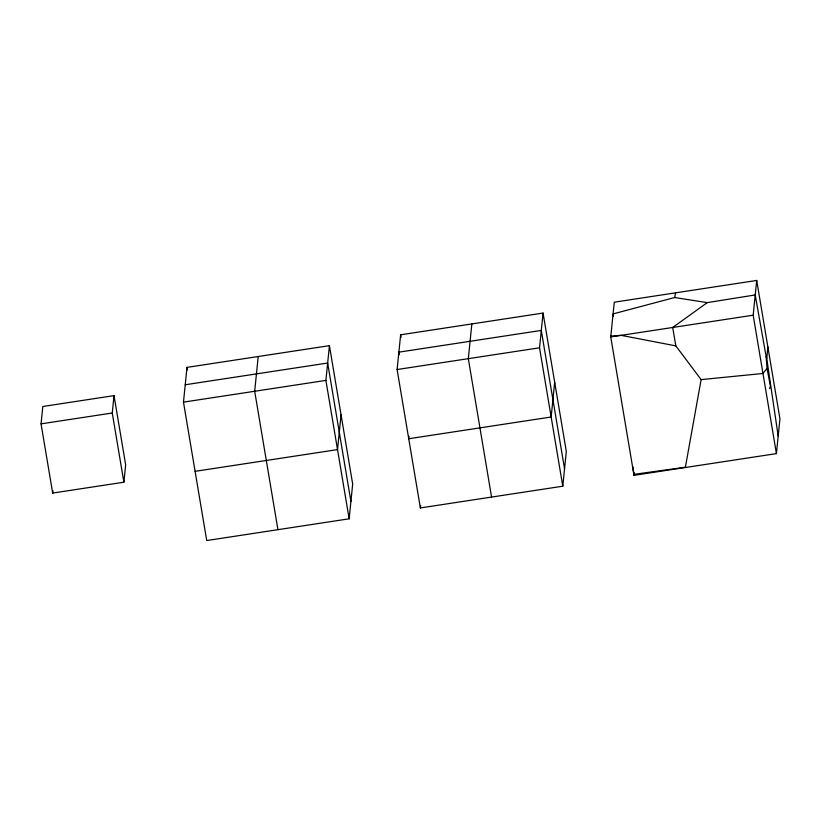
<?xml version="1.0" encoding="UTF-8"?>
<svg xmlns="http://www.w3.org/2000/svg" width="821" height="821" viewBox="0 0 821 821"><rect width="100%" height="100%" fill="white"/><g stroke="black" fill="none" stroke-linecap="round" stroke-linejoin="round"><path stroke-width="1.23" d="M778.195 436.156L766.763 358.674L767.851 346.852M41.05 423.862L42.815 406.498L114.027 395.63L125.654 464.83L123.889 482.204L52.677 493.072L41.05 423.862L112.261 413.004L114.027 395.63M52.677 493.072L52.924 490.589M183.473 402.136L187.003 367.387L329.426 345.651L352.681 484.072L349.151 518.81L206.728 540.546L183.473 402.136L325.896 380.4L329.426 345.651M258.215 356.519L254.684 391.268L277.939 529.678M341.054 414.862L337.523 449.6L195.1 471.336M397.107 369.532L400.638 334.794L543.061 313.058L566.316 451.468L562.785 486.206L420.362 507.942L397.107 369.532L539.53 347.796L543.061 313.058M408.991 436.259L408.735 438.742L551.158 417.006L554.688 382.258M420.362 507.942L420.609 505.459M471.849 323.926L468.319 358.664L491.574 497.074M610.752 336.928L614.272 302.19L756.705 280.454L779.95 418.864L776.42 453.613L633.997 475.349L610.752 336.928L753.175 315.202L756.705 280.454M633.997 475.349L634.253 472.865M685.33 467.508L701.124 379.62L675.837 345.887L672.697 327.476L707.271 302.621L755.228 294.944L766.137 356.601L767.04 368.485L770.426 386.209L769.605 388.61M613.513 316.393L613.082 313.909L674.667 297.53L675.591 292.83M767.04 368.485L762.955 373.473L701.124 379.62M185.238 384.762L327.661 363.026L350.916 501.436M685.217 467.231L633.833 474.374L632.95 466.81M610.834 336.107L621.128 335.348L675.837 345.887M674.667 297.53L707.271 302.621M766.137 356.601L766.763 358.674M753.175 315.202L776.42 453.613M564.55 468.842L541.296 330.422L398.873 352.158L399.293 354.672M539.53 347.796L562.785 486.206M400.638 334.794L401.059 337.308M325.896 380.4L349.151 518.81M187.003 367.387L187.424 369.902M112.261 413.004L123.889 482.204"/></g></svg>
